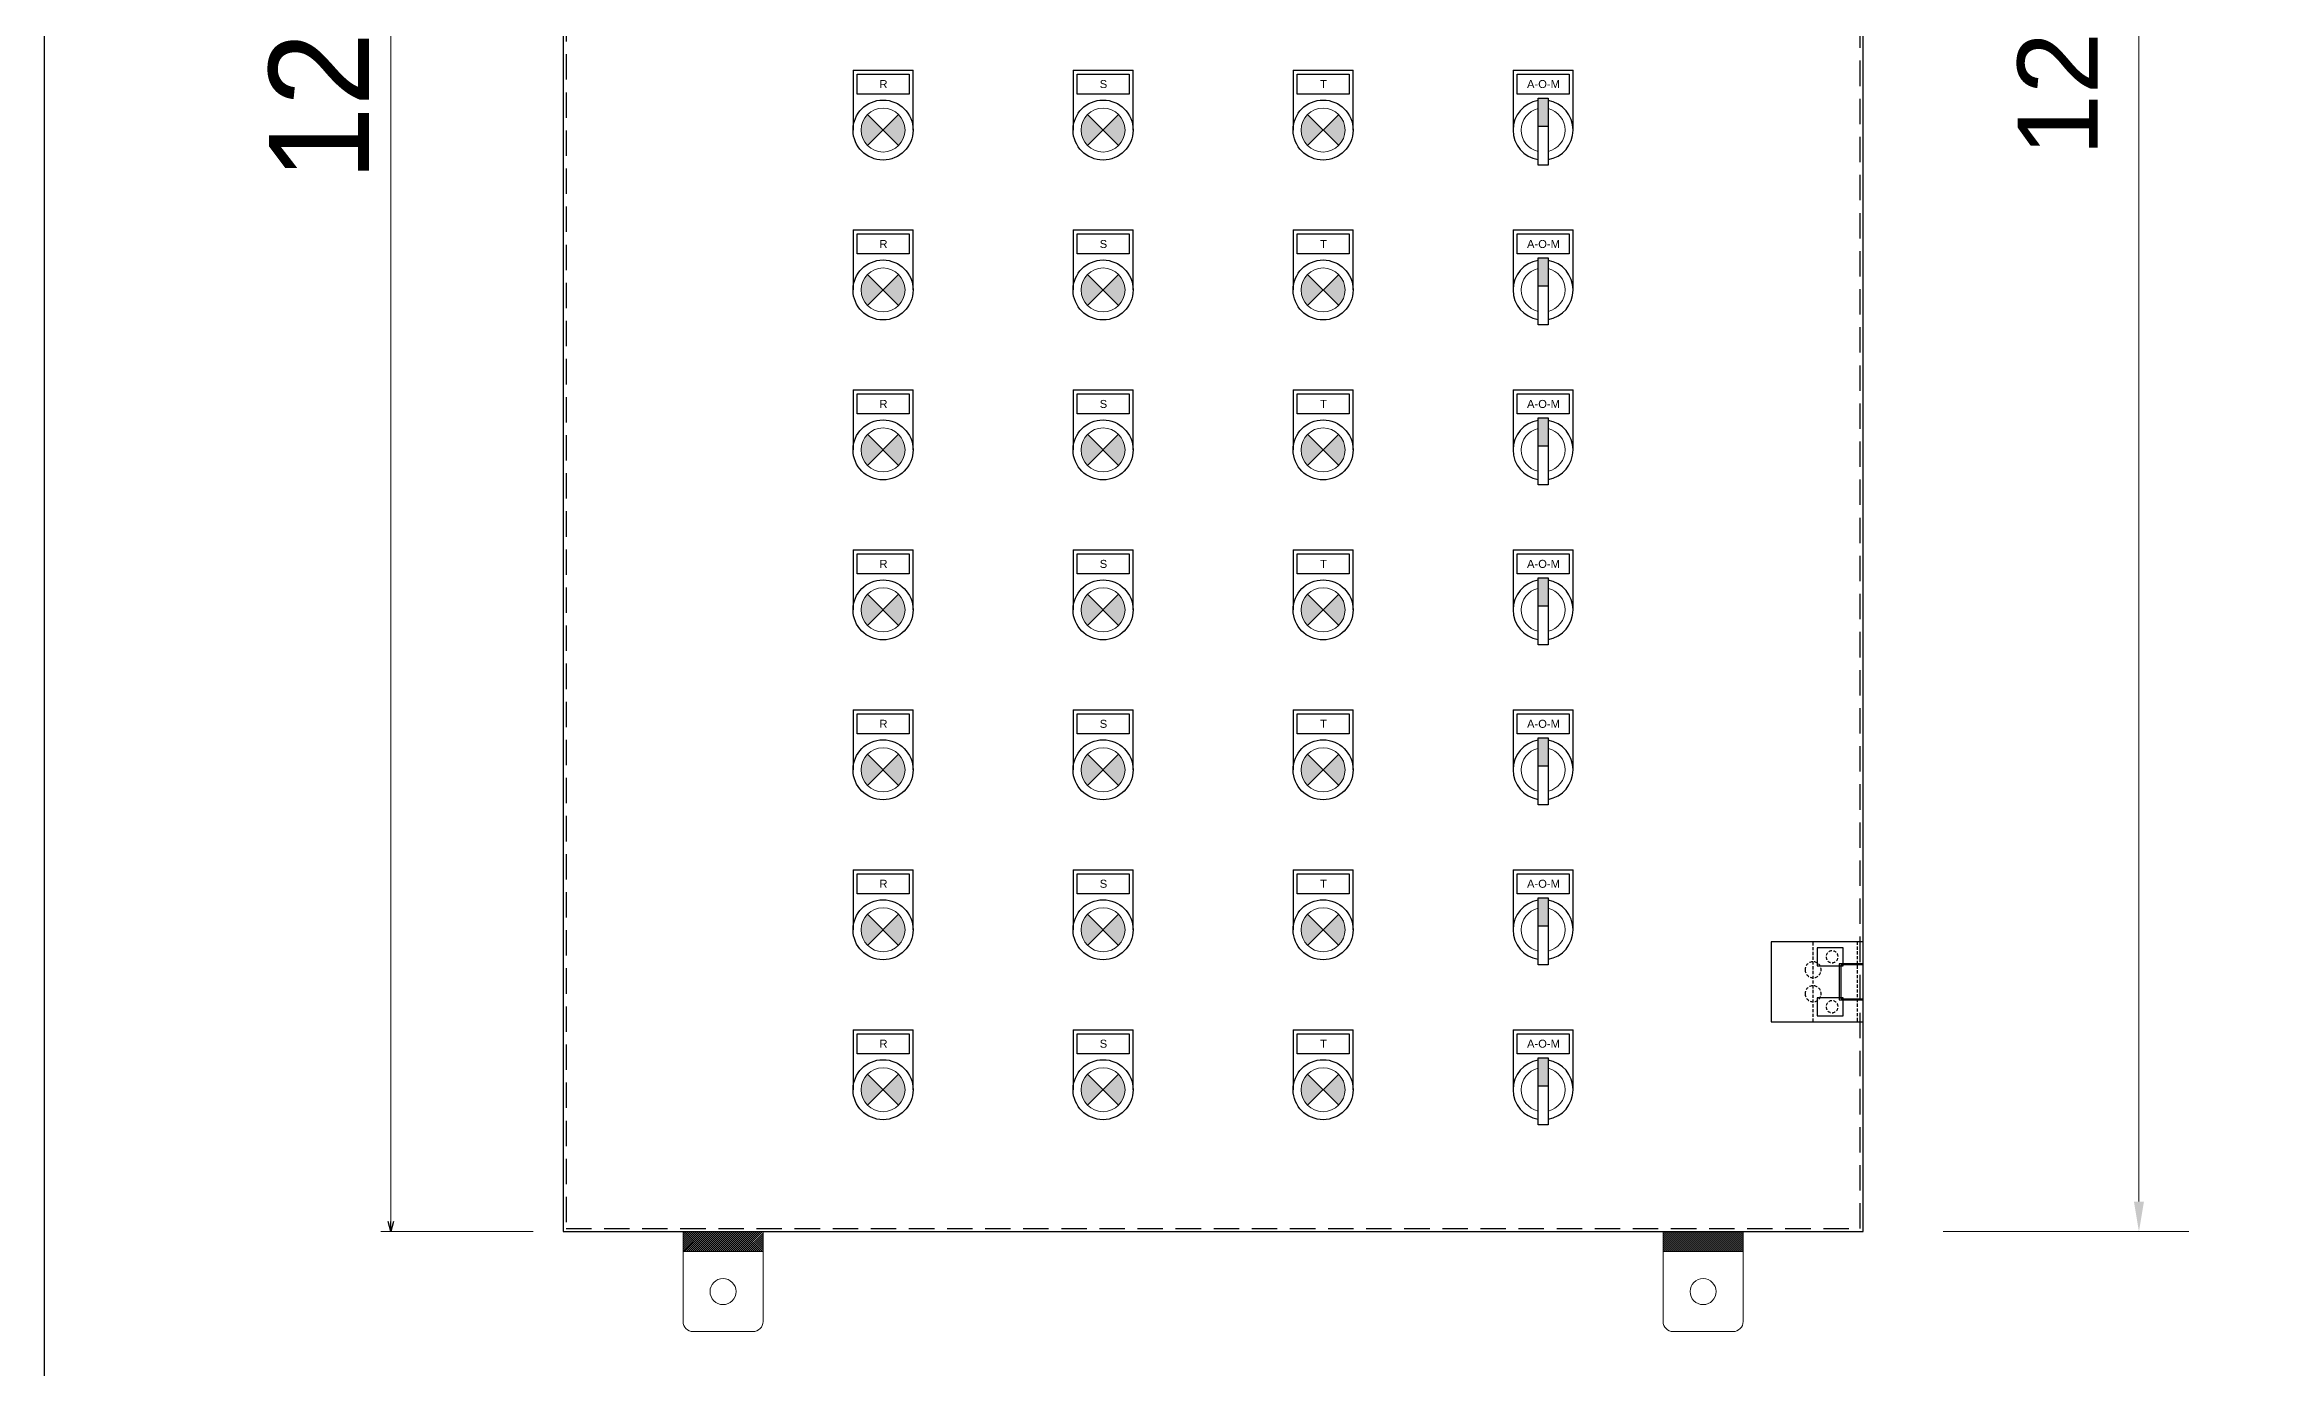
# Model space of a CAD drawing. Header units: millimetres. Extents: x 0 to 4783, y 0 to 3382.
# Drawn here: x 0 to 1110, y 1406 to 2067 of the extents above; entities that cross this region are included whole.
import ezdxf
from ezdxf.enums import TextEntityAlignment as Align

# ---------------------------------------------------------------- set-up
doc = ezdxf.new("R2010")
doc.units = ezdxf.units.MM
doc.linetypes.add('HIDDEN2', pattern=[4.7625, 3.175, -1.5875])
doc.linetypes.add('HIDDENX2', pattern=[19.05, 12.7, -6.35])
doc.layers.add('0 TĂNG CỨNG', color=7, linetype='Continuous', lineweight=15)
doc.layers.add('07', color=5, linetype='Continuous', lineweight=5)
doc.layers.add('01', color=7, linetype='HIDDEN2')
doc.layers.add('DIM', color=253, linetype='Continuous')
doc.styles.add('Arial', font='arial.ttf')
doc.styles.add('Arial-Black', font='txt')
doc.dimstyles.new('CNC', dxfattribs={"dimtxt": 50, "dimasz": 5, "dimexe": 5, "dimexo": 15, "dimgap": 10, "dimtad": 1, "dimdec": 0, "dimtxsty": 'Standard', "dimblk": 'OPEN30', "dimcen": 10, "dimclrd": 5, "dimclre": 5, "dimclrt": 3, "dimazin": 3, "dimtfac": 1, "dimtdec": 0, "dimtmove": 0, "dimatfit": 3, "dimldrblk": 'ARCHTICK', "dimlwd": 9, "dimlwe": 9})
doc.dimstyles.new('Thiện Dim-40', dxfattribs={"dimtxt": 40, "dimasz": 15, "dimexe": 25, "dimexo": 40, "dimgap": 20, "dimtad": 1, "dimdec": 0, "dimtxsty": 'Arial', "dimcen": 15, "dimclrd": 5, "dimclre": 5, "dimclrt": 3, "dimazin": 3, "dimtfac": 1, "dimtdec": 0, "dimtmove": 0, "dimatfit": 3, "dimldrblk": 'OBLIQUE', "dimlwd": 9, "dimlwe": 9})

# ---------------------------------------------------------------- blocks, each defined once
blk = doc.blocks.new('KHUNG CHUẨN')
at = {"color": 7}
blk.add_lwpolyline([(16919.25, -26555.16), (19889.25, -26555.16), (19889.25, -28655.16), (16919.25, -28655.16)], close=True, dxfattribs=at)
at = {"color": 3, "style": 'Arial'}
for tag, p in [('#01', (17055.57, -28580.1)), ('#02', (17431.39, -28580.1)), ('#03', (18030.58, -28580.1)), ('#08', (18751.7, -28580.1)), ('#10', (19064.78, -28580.1)), ('#11', (19060.3, -28625.69)), ('#12', (19806.46, -28628.91)), ('#04', (17024.77, -28634.62)), ('#05', (17308.45, -28633.02)), ('#06', (17632.65, -28633.73)), ('#07', (18002.01, -28634.74)), ('#09', (18753.85, -28632.6))]:
    blk.add_attdef(tag, p, '', height=20, dxfattribs=at)
blk = doc.blocks.new('HL044-1.3-C')
at = {"color": 1, "linetype": 'HIDDEN2', "ltscale": 0.5}
for p, q in [((-25, 40), (-25, 0)), ((-3, 0), (-3, 40))]:
    blk.add_line(p, q, dxfattribs=at)
at = {"color": 1}
for p, q in [((-12, 29), (0, 29)), ((-12, 11), (-12, 29)), ((-11, 28.5), (0, 28.5)), ((-11, 28.5), (-11, 11.5)), ((0, 11.5), (-11, 11.5)), ((0, 11), (-12, 11))]:
    blk.add_line(p, q, dxfattribs=at)
blk.add_lwpolyline([(-46, 40), (0, 40), (0, 0), (-46, 0)], close=True, dxfattribs=at)
at = {"color": 1, "linetype": 'HIDDEN2', "ltscale": 0.5}
for centre, radius in [((-15.5, 32.5), 3), ((-25, 26), 4), ((-25, 14), 4), ((-15.5, 7.5), 3)]:
    blk.add_circle(centre, radius, dxfattribs=at)
blk = doc.blocks.new('*D5')
at = {"layer": 'Defpoints', "color": 0, "transparency": 16777216}
for p in [(909.3, 2673.6), (1047.2, 2673.6), (909.3, 1473.6)]:
    blk.add_point(p, dxfattribs=at)
at = {"layer": 'DIM', "color": 5, "lineweight": 9, "transparency": 16777216}
for p, q in [((949.3, 2673.6), (1072.2, 2673.6)), ((1047.2, 1488.6), (1047.2, 2658.6)), ((949.3, 1473.6), (1072.2, 1473.6))]:
    blk.add_line(p, q, dxfattribs=at)
at = {"layer": 'DIM', "color": 5, "transparency": 16777216}
for points in [[(1044.7, 2658.6), (1049.7, 2658.6), (1047.2, 2673.6)], [(1044.7, 1488.6), (1049.7, 1488.6), (1047.2, 1473.6)]]:
    blk.add_solid(points, dxfattribs=at)
at = {"layer": 'DIM', "color": 3, "transparency": 16777216, "insert": (1006.8, 2073.6), "char_height": 40, "attachment_point": 5, "rotation": 90, "style": 'Arial'}
blk.add_mtext('1200', dxfattribs=at)
blk = doc.blocks.new('_Oblique')
at = {"color": 0, "linetype": 'ByBlock', "lineweight": -2}
blk.add_line((-0.5, -0.5), (0.5, 0.5), dxfattribs=at)
blk = doc.blocks.new('*D8')
at = {"color": 5, "lineweight": 9, "ltscale": 3, "transparency": 16777216}
for p, q in [((244.3, 2673.6), (168.2, 2673.6)), ((173.2, 2668.6), (173.2, 1478.6)), ((244.3, 1473.6), (168.2, 1473.6))]:
    blk.add_line(p, q, dxfattribs=at)
at = {"color": 0, "linetype": 'ByBlock', "lineweight": -2}
for p, q in [((171.8, 2668.6), (173.2, 2673.6)), ((173.2, 2673.6), (174.5, 2668.6)), ((173.2, 2673.6), (173.2, 2668.6)), ((173.2, 1473.6), (171.8, 1478.6)), ((174.5, 1478.6), (173.2, 1473.6)), ((173.2, 1473.6), (173.2, 1478.6))]:
    blk.add_line(p, q, dxfattribs=at)
at = {"layer": 'Defpoints', "color": 0, "ltscale": 3, "transparency": 16777216}
for p in [(259.3, 2673.6), (173.2, 1473.6), (259.3, 1473.6)]:
    blk.add_point(p, dxfattribs=at)
at = {"color": 3, "ltscale": 3, "transparency": 16777216, "insert": (137.6, 2073.6), "char_height": 50, "attachment_point": 5, "rotation": 90}
blk.add_mtext('1200', dxfattribs=at)
blk = doc.blocks.new('_ArchTick')
at = {"color": 0, "const_width": 0.15}
blk.add_lwpolyline([(-0.5, -0.5), (0.5, 0.5)], dxfattribs=at)
blk = doc.blocks.new('_Open30')
at = {"color": 0, "linetype": 'ByBlock', "lineweight": -2}
for p, q in [((-1, 0.27), (0, 0)), ((0, 0), (-1, -0.27)), ((0, 0), (-1, 0))]:
    blk.add_line(p, q, dxfattribs=at)
blk = doc.blocks.new('Den XANH')
h = blk.add_hatch(color=5)
h.paths.add_polyline_path([(15, 15), (22.8, 7.2, 0.198912), (26, 15, 0.198912), (22.8, 22.8)])
h.paths.add_polyline_path([(15, 15), (7.2, 22.8, 0.198912), (4, 15, 0.198912), (7.2, 7.2)])
at = {"color": 7}
for p, q in [((0, 45), (30, 45)), ((0, 45), (0, 15)), ((30, 15), (30, 45))]:
    blk.add_line(p, q, dxfattribs=at)
blk.add_lwpolyline([(2, 43), (28, 43), (28, 33), (2, 33)], close=True, dxfattribs=at)
blk.add_circle((15, 15), 15, dxfattribs=at)
at = {"layer": '07', "color": 5, "linetype": 'Continuous', "lineweight": 5, "ltscale": 3}
for p, q in [((22.8, 22.8), (7.2, 7.2)), ((7.2, 22.8), (22.8, 7.2))]:
    blk.add_line(p, q, dxfattribs=at)
blk.add_circle((15, 15), 11, dxfattribs=at)
at = {"layer": '01', "color": 2, "linetype": 'Continuous', "lineweight": 5, "style": 'Arial-Black'}
blk.add_attdef('T-SP', text='', height=2.4, dxfattribs=at).set_placement((15.2, 36), align=Align.CENTER)
blk = doc.blocks.new('Den DO')
h = blk.add_hatch(color=1)
h.paths.add_polyline_path([(7.2, 7.2), (15, 15), (7.2, 22.8, 0.198912), (4, 15, 0.198912)])
h.paths.add_polyline_path([(26, 15, 0.198912), (22.8, 22.8), (15, 15), (22.8, 7.2, 0.198912)])
at = {"color": 7}
for p, q in [((0, 45), (30, 45)), ((0, 45), (0, 15)), ((30, 15), (30, 45))]:
    blk.add_line(p, q, dxfattribs=at)
blk.add_lwpolyline([(2, 43), (28, 43), (28, 33), (2, 33)], close=True, dxfattribs=at)
blk.add_circle((15, 15), 15, dxfattribs=at)
at = {"layer": '07', "color": 1, "linetype": 'Continuous', "lineweight": 5, "ltscale": 3}
for p, q in [((22.8, 22.8), (7.2, 7.2)), ((7.2, 22.8), (22.8, 7.2))]:
    blk.add_line(p, q, dxfattribs=at)
blk.add_circle((15, 15), 11, dxfattribs=at)
at = {"layer": '01', "color": 2, "linetype": 'Continuous', "lineweight": 5, "style": 'Arial-Black'}
blk.add_attdef('T-SP', text='', height=2.4, dxfattribs=at).set_placement((15.2, 36), align=Align.CENTER)
blk = doc.blocks.new('Den VANG')
h = blk.add_hatch(color=2)
h.paths.add_polyline_path([(22.8, 7.2, 0.198912), (26, 15, 0.198912), (22.8, 22.8), (15, 15)])
h.paths.add_polyline_path([(7.2, 7.2), (15, 15), (7.2, 22.8, 0.198912), (4, 15, 0.198912)])
at = {"color": 7}
for p, q in [((0, 45), (30, 45)), ((0, 45), (0, 15)), ((30, 15), (30, 45))]:
    blk.add_line(p, q, dxfattribs=at)
blk.add_lwpolyline([(2, 43), (28, 43), (28, 33), (2, 33)], close=True, dxfattribs=at)
blk.add_circle((15, 15), 15, dxfattribs=at)
at = {"layer": '07', "color": 2, "linetype": 'Continuous', "lineweight": 5, "ltscale": 3}
for p, q in [((22.8, 22.8), (7.2, 7.2)), ((7.2, 22.8), (22.8, 7.2))]:
    blk.add_line(p, q, dxfattribs=at)
blk.add_circle((15, 15), 11, dxfattribs=at)
at = {"layer": '01', "color": 2, "linetype": 'Continuous', "lineweight": 5, "style": 'Arial-Black'}
blk.add_attdef('T-SP', text='', height=2.4, dxfattribs=at).set_placement((15.2, 36), align=Align.CENTER)
blk = doc.blocks.new('Chuyen mach AOM')
blk.add_hatch(color=7).paths.add_polyline_path([(12.5, 33.5), (12.5, 19.5), (17.5, 19.5), (17.5, 33.5)])
at = {"color": 7}
for p, q in [((0, 47.5), (30, 47.5)), ((0, 47.5), (0, 17.5)), ((30, 17.5), (30, 47.5)), ((12.5, 19.5), (17.5, 19.5))]:
    blk.add_line(p, q, dxfattribs=at)
for points in [[(2, 45.5), (28, 45.5), (28, 35.5), (2, 35.5)], [(12.5, 33.5), (17.5, 33.5), (17.5, 0), (12.5, 0)]]:
    blk.add_lwpolyline(points, close=True, dxfattribs=at)
for start, end in [(99.5941, 260.4059), (279.5941, 80.4059)]:
    blk.add_arc((15, 17.5), 15, start, end, dxfattribs=at)
at = {"color": 2, "linetype": 'Continuous', "lineweight": 5, "ltscale": 3}
for start, end in [(103.1366, 256.8634), (283.1366, 76.8634)]:
    blk.add_arc((15, 17.5), 11, start, end, dxfattribs=at)
at = {"color": 2, "linetype": 'Continuous', "lineweight": 5, "style": 'Arial-Black'}
blk.add_attdef('T-SP', text='', height=2.4, dxfattribs=at).set_placement((15.2, 38.5), align=Align.CENTER)

msp = doc.modelspace()

# ---------------------------------------------------------------- hatches: boundary and pattern name
at = {"layer": '0 TĂNG CỨNG'}
h = msp.add_hatch(dxfattribs=at)
h.set_pattern_fill('JIS_WOOD', color=256, style=0)
h.set_pattern_definition([(225, (188733.7488, -53215.7572), (0.4999999992, -0.4999999992), [])])
h.paths.add_polyline_path([(359.3, 1463.6), (319.3, 1463.6), (319.3, 1473.6), (359.3, 1473.6)])
h = msp.add_hatch(dxfattribs=at)
h.set_pattern_fill('JIS_WOOD', color=256, style=0)
h.set_pattern_definition([(315, (83565.97986, -53215.7572), (-0.499999999, -0.499999999), [])])
h.paths.add_polyline_path([(809.3, 1463.6), (849.3, 1463.6), (849.3, 1473.6), (809.3, 1473.6)])

# ---------------------------------------------------------------- linework, layer by layer
at = {"color": 7}
msp.add_lwpolyline([(259.3, 1473.6), (909.3, 1473.6), (909.3, 2673.6), (259.3, 2673.6)], close=True, dxfattribs=at)
at = {"color": 7, "linetype": 'HIDDENX2'}
msp.add_lwpolyline([(260.8, 1475.1), (907.8, 1475.1), (907.8, 2672.1), (260.8, 2672.1)], close=True, dxfattribs=at)
at = {"color": 2}
for points in [[(886.3, 1606.6), (899.3, 1606.6), (899.3, 1615.6), (886.3, 1615.6)], [(886.3, 1581.6), (899.3, 1581.6), (899.3, 1590.6), (886.3, 1590.6)]]:
    msp.add_lwpolyline(points, close=True, dxfattribs=at)
at = {"layer": '0 TĂNG CỨNG'}
for p, q in [((359.3, 1463.6), (319.3, 1463.6)), ((809.3, 1463.6), (849.3, 1463.6))]:
    msp.add_line(p, q, dxfattribs=at)
for points in [[(359.3, 1473.6), (319.3, 1473.6), (319.3, 1428.6, 0.414214), (324.3, 1423.6), (354.3, 1423.6, 0.414214), (359.3, 1428.6)], [(809.3, 1473.6), (849.3, 1473.6), (849.3, 1428.6, -0.414214), (844.3, 1423.6), (814.3, 1423.6, -0.414214), (809.3, 1428.6)]]:
    msp.add_lwpolyline(points, format="xyb", close=True, dxfattribs=at)
for points in [[(359.3, 1463.6), (319.3, 1463.6), (319.3, 1473.6), (359.3, 1473.6)], [(809.3, 1463.6), (849.3, 1463.6), (849.3, 1473.6), (809.3, 1473.6)]]:
    msp.add_lwpolyline(points, close=True, dxfattribs=at)
for centre in [(339.3, 1443.6), (829.3, 1443.6)]:
    msp.add_circle(centre, 6.5, dxfattribs=at)

# ---------------------------------------------------------------- block references
at = {"color": 3, "xscale": 1.610510000005888, "yscale": 1.610510000005888, "zscale": 1.610510000005888}
msp.add_blockref('KHUNG CHUẨN', (-27248.6, 46149.4), dxfattribs=at)
at = {"color": 7}
ref = msp.add_blockref('Den DO', (404.3, 2009.6), dxfattribs=at)
ref.add_attrib('T-SP', 'R', dxfattribs={"layer": '01', "color": 2, "linetype": 'Continuous', "lineweight": 5, "height": 4, "style": 'Arial'}).set_placement((419.5, 2045.6), align=Align.CENTER)
ref = msp.add_blockref('Den VANG', (514.3, 2009.6), dxfattribs=at)
ref.add_attrib('T-SP', 'S', dxfattribs={"layer": '01', "color": 2, "linetype": 'Continuous', "lineweight": 5, "height": 4, "style": 'Arial'}).set_placement((529.5, 2045.6), align=Align.CENTER)
ref = msp.add_blockref('Den XANH', (624.3, 2009.6), dxfattribs=at)
ref.add_attrib('T-SP', 'T', dxfattribs={"layer": '01', "color": 2, "linetype": 'Continuous', "lineweight": 5, "height": 4, "style": 'Arial'}).set_placement((639.5, 2045.6), align=Align.CENTER)
ref = msp.add_blockref('Chuyen mach AOM', (734.3, 2007.1), dxfattribs=at)
ref.add_attrib('T-SP', 'A-O-M', dxfattribs={"color": 2, "linetype": 'Continuous', "lineweight": 5, "height": 4, "style": 'Arial'}).set_placement((749.5, 2045.6), align=Align.CENTER)
ref = msp.add_blockref('Den DO', (404.3, 1929.6), dxfattribs=at)
ref.add_attrib('T-SP', 'R', dxfattribs={"layer": '01', "color": 2, "linetype": 'Continuous', "lineweight": 5, "height": 4, "style": 'Arial'}).set_placement((419.5, 1965.6), align=Align.CENTER)
ref = msp.add_blockref('Den VANG', (514.3, 1929.6), dxfattribs=at)
ref.add_attrib('T-SP', 'S', dxfattribs={"layer": '01', "color": 2, "linetype": 'Continuous', "lineweight": 5, "height": 4, "style": 'Arial'}).set_placement((529.5, 1965.6), align=Align.CENTER)
ref = msp.add_blockref('Den XANH', (624.3, 1929.6), dxfattribs=at)
ref.add_attrib('T-SP', 'T', dxfattribs={"layer": '01', "color": 2, "linetype": 'Continuous', "lineweight": 5, "height": 4, "style": 'Arial'}).set_placement((639.5, 1965.6), align=Align.CENTER)
ref = msp.add_blockref('Chuyen mach AOM', (734.3, 1927.1), dxfattribs=at)
ref.add_attrib('T-SP', 'A-O-M', dxfattribs={"color": 2, "linetype": 'Continuous', "lineweight": 5, "height": 4, "style": 'Arial'}).set_placement((749.5, 1965.6), align=Align.CENTER)
ref = msp.add_blockref('Den DO', (404.3, 1849.6), dxfattribs=at)
ref.add_attrib('T-SP', 'R', dxfattribs={"layer": '01', "color": 2, "linetype": 'Continuous', "lineweight": 5, "height": 4, "style": 'Arial'}).set_placement((419.5, 1885.6), align=Align.CENTER)
ref = msp.add_blockref('Den VANG', (514.3, 1849.6), dxfattribs=at)
ref.add_attrib('T-SP', 'S', dxfattribs={"layer": '01', "color": 2, "linetype": 'Continuous', "lineweight": 5, "height": 4, "style": 'Arial'}).set_placement((529.5, 1885.6), align=Align.CENTER)
ref = msp.add_blockref('Den XANH', (624.3, 1849.6), dxfattribs=at)
ref.add_attrib('T-SP', 'T', dxfattribs={"layer": '01', "color": 2, "linetype": 'Continuous', "lineweight": 5, "height": 4, "style": 'Arial'}).set_placement((639.5, 1885.6), align=Align.CENTER)
ref = msp.add_blockref('Chuyen mach AOM', (734.3, 1847.1), dxfattribs=at)
ref.add_attrib('T-SP', 'A-O-M', dxfattribs={"color": 2, "linetype": 'Continuous', "lineweight": 5, "height": 4, "style": 'Arial'}).set_placement((749.5, 1885.6), align=Align.CENTER)
ref = msp.add_blockref('Den DO', (404.3, 1769.6), dxfattribs=at)
ref.add_attrib('T-SP', 'R', dxfattribs={"layer": '01', "color": 2, "linetype": 'Continuous', "lineweight": 5, "height": 4, "style": 'Arial'}).set_placement((419.5, 1805.6), align=Align.CENTER)
ref = msp.add_blockref('Den VANG', (514.3, 1769.6), dxfattribs=at)
ref.add_attrib('T-SP', 'S', dxfattribs={"layer": '01', "color": 2, "linetype": 'Continuous', "lineweight": 5, "height": 4, "style": 'Arial'}).set_placement((529.5, 1805.6), align=Align.CENTER)
ref = msp.add_blockref('Den XANH', (624.3, 1769.6), dxfattribs=at)
ref.add_attrib('T-SP', 'T', dxfattribs={"layer": '01', "color": 2, "linetype": 'Continuous', "lineweight": 5, "height": 4, "style": 'Arial'}).set_placement((639.5, 1805.6), align=Align.CENTER)
ref = msp.add_blockref('Chuyen mach AOM', (734.3, 1767.1), dxfattribs=at)
ref.add_attrib('T-SP', 'A-O-M', dxfattribs={"color": 2, "linetype": 'Continuous', "lineweight": 5, "height": 4, "style": 'Arial'}).set_placement((749.5, 1805.6), align=Align.CENTER)
ref = msp.add_blockref('Den DO', (404.3, 1689.6), dxfattribs=at)
ref.add_attrib('T-SP', 'R', dxfattribs={"layer": '01', "color": 2, "linetype": 'Continuous', "lineweight": 5, "height": 4, "style": 'Arial'}).set_placement((419.5, 1725.6), align=Align.CENTER)
ref = msp.add_blockref('Den VANG', (514.3, 1689.6), dxfattribs=at)
ref.add_attrib('T-SP', 'S', dxfattribs={"layer": '01', "color": 2, "linetype": 'Continuous', "lineweight": 5, "height": 4, "style": 'Arial'}).set_placement((529.5, 1725.6), align=Align.CENTER)
ref = msp.add_blockref('Den XANH', (624.3, 1689.6), dxfattribs=at)
ref.add_attrib('T-SP', 'T', dxfattribs={"layer": '01', "color": 2, "linetype": 'Continuous', "lineweight": 5, "height": 4, "style": 'Arial'}).set_placement((639.5, 1725.6), align=Align.CENTER)
ref = msp.add_blockref('Chuyen mach AOM', (734.3, 1687.1), dxfattribs=at)
ref.add_attrib('T-SP', 'A-O-M', dxfattribs={"color": 2, "linetype": 'Continuous', "lineweight": 5, "height": 4, "style": 'Arial'}).set_placement((749.5, 1725.6), align=Align.CENTER)
ref = msp.add_blockref('Den DO', (404.3, 1609.6), dxfattribs=at)
ref.add_attrib('T-SP', 'R', dxfattribs={"layer": '01', "color": 2, "linetype": 'Continuous', "lineweight": 5, "height": 4, "style": 'Arial'}).set_placement((419.5, 1645.6), align=Align.CENTER)
ref = msp.add_blockref('Den VANG', (514.3, 1609.6), dxfattribs=at)
ref.add_attrib('T-SP', 'S', dxfattribs={"layer": '01', "color": 2, "linetype": 'Continuous', "lineweight": 5, "height": 4, "style": 'Arial'}).set_placement((529.5, 1645.6), align=Align.CENTER)
ref = msp.add_blockref('Den XANH', (624.3, 1609.6), dxfattribs=at)
ref.add_attrib('T-SP', 'T', dxfattribs={"layer": '01', "color": 2, "linetype": 'Continuous', "lineweight": 5, "height": 4, "style": 'Arial'}).set_placement((639.5, 1645.6), align=Align.CENTER)
ref = msp.add_blockref('Chuyen mach AOM', (734.3, 1607.1), dxfattribs=at)
ref.add_attrib('T-SP', 'A-O-M', dxfattribs={"color": 2, "linetype": 'Continuous', "lineweight": 5, "height": 4, "style": 'Arial'}).set_placement((749.5, 1645.6), align=Align.CENTER)
at = {"color": 7, "xscale": -1, "rotation": 180}
msp.add_blockref('HL044-1.3-C', (909.3, 1618.6), dxfattribs=at)
at = {"color": 7}
ref = msp.add_blockref('Den DO', (404.3, 1529.6), dxfattribs=at)
ref.add_attrib('T-SP', 'R', dxfattribs={"layer": '01', "color": 2, "linetype": 'Continuous', "lineweight": 5, "height": 4, "style": 'Arial'}).set_placement((419.5, 1565.6), align=Align.CENTER)
ref = msp.add_blockref('Den VANG', (514.3, 1529.6), dxfattribs=at)
ref.add_attrib('T-SP', 'S', dxfattribs={"layer": '01', "color": 2, "linetype": 'Continuous', "lineweight": 5, "height": 4, "style": 'Arial'}).set_placement((529.5, 1565.6), align=Align.CENTER)
ref = msp.add_blockref('Den XANH', (624.3, 1529.6), dxfattribs=at)
ref.add_attrib('T-SP', 'T', dxfattribs={"layer": '01', "color": 2, "linetype": 'Continuous', "lineweight": 5, "height": 4, "style": 'Arial'}).set_placement((639.5, 1565.6), align=Align.CENTER)
ref = msp.add_blockref('Chuyen mach AOM', (734.3, 1527.1), dxfattribs=at)
ref.add_attrib('T-SP', 'A-O-M', dxfattribs={"color": 2, "linetype": 'Continuous', "lineweight": 5, "height": 4, "style": 'Arial'}).set_placement((749.5, 1565.6), align=Align.CENTER)

# ---------------------------------------------------------------- dimensions: what is measured, and where the dimension line sits
at = {"ltscale": 3}
dim = msp.add_linear_dim(base=(173.2, 1473.6), p1=(259.3, 2673.6), p2=(259.3, 1473.6), angle=90, dimstyle='CNC', dxfattribs=at)
dim.commit()
dim.dimension.update_dxf_attribs({"geometry": '*D8', "text_midpoint": (137.6, 2073.6)})
at = {"layer": 'DIM'}
dim = msp.add_linear_dim(base=(1047.2, 2673.6), p1=(909.3, 1473.6), p2=(909.3, 2673.6), angle=90, dimstyle='Thiện Dim-40', dxfattribs=at)
dim.commit()
dim.dimension.update_dxf_attribs({"geometry": '*D5', "text_midpoint": (1006.8, 2073.6)})

doc.saveas('drawing.dxf')
